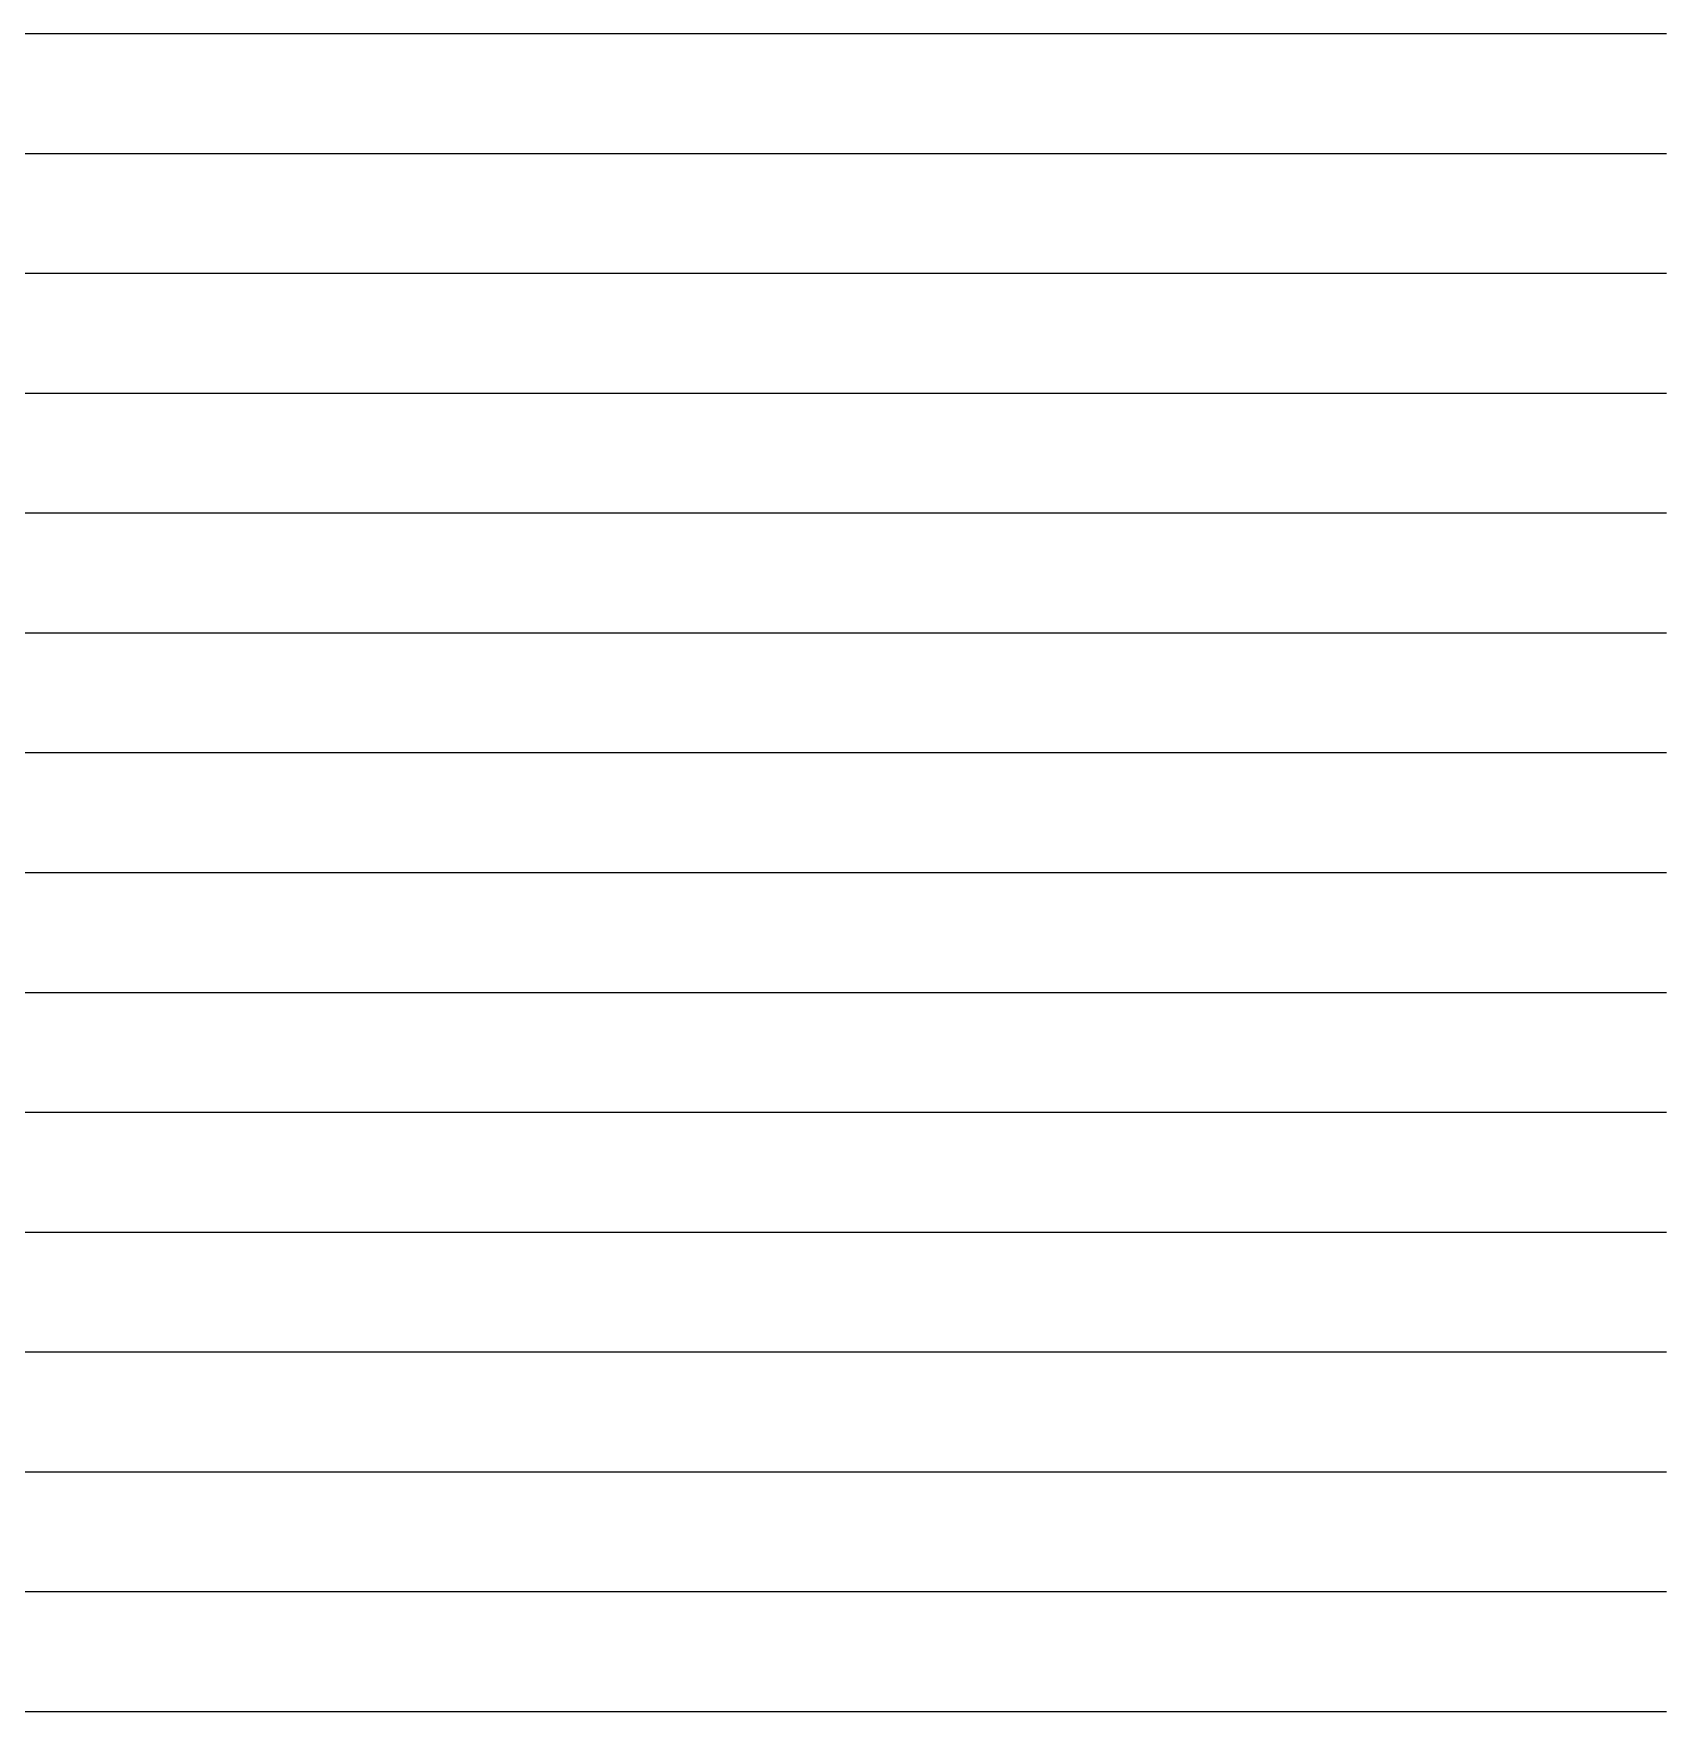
# Model space of a CAD drawing. Header units: inches. Extents: x -885 to 26362, y -28010 to 990.
# Drawn here: x 12739 to 26362, y -13010 to 990 of the extents above; entities that cross this region are included whole.
import ezdxf

# ---------------------------------------------------------------- set-up
doc = ezdxf.new("R2010")
doc.units = ezdxf.units.IN
doc.header["$MEASUREMENT"] = 0
doc.layers.add('Construction Line', color=10, linetype='Continuous')

msp = doc.modelspace()

# ---------------------------------------------------------------- linework, layer by layer
at = {"layer": 'Construction Line'}
for p, q in [((3488.823672, 990.024943), (26362.295749, 990.024943)), ((3488.823672, -9.975057), (26362.295749, -9.975057)), ((3488.823672, -1009.975057), (26362.295749, -1009.975057)), ((3488.823672, -2009.975057), (26362.295749, -2009.975057)), ((3488.823672, -3009.975057), (26362.295749, -3009.975057)), ((3488.823672, -4009.975057), (26362.295749, -4009.975057)), ((3488.823672, -5009.975057), (26362.295749, -5009.975057)), ((3488.823672, -6009.975057), (26362.295749, -6009.975057)), ((3488.823672, -7009.975057), (26362.295749, -7009.975057)), ((3488.823672, -8009.975057), (26362.295749, -8009.975057)), ((3488.823672, -9009.975057), (26362.295749, -9009.975057)), ((3488.823672, -10009.975057), (26362.295749, -10009.975057)), ((3488.823672, -11009.975057), (26362.295749, -11009.975057)), ((3488.823672, -12009.975057), (26362.295749, -12009.975057)), ((3488.823672, -13009.975057), (26362.295749, -13009.975057))]:
    msp.add_line(p, q, dxfattribs=at)

doc.saveas('drawing.dxf')
